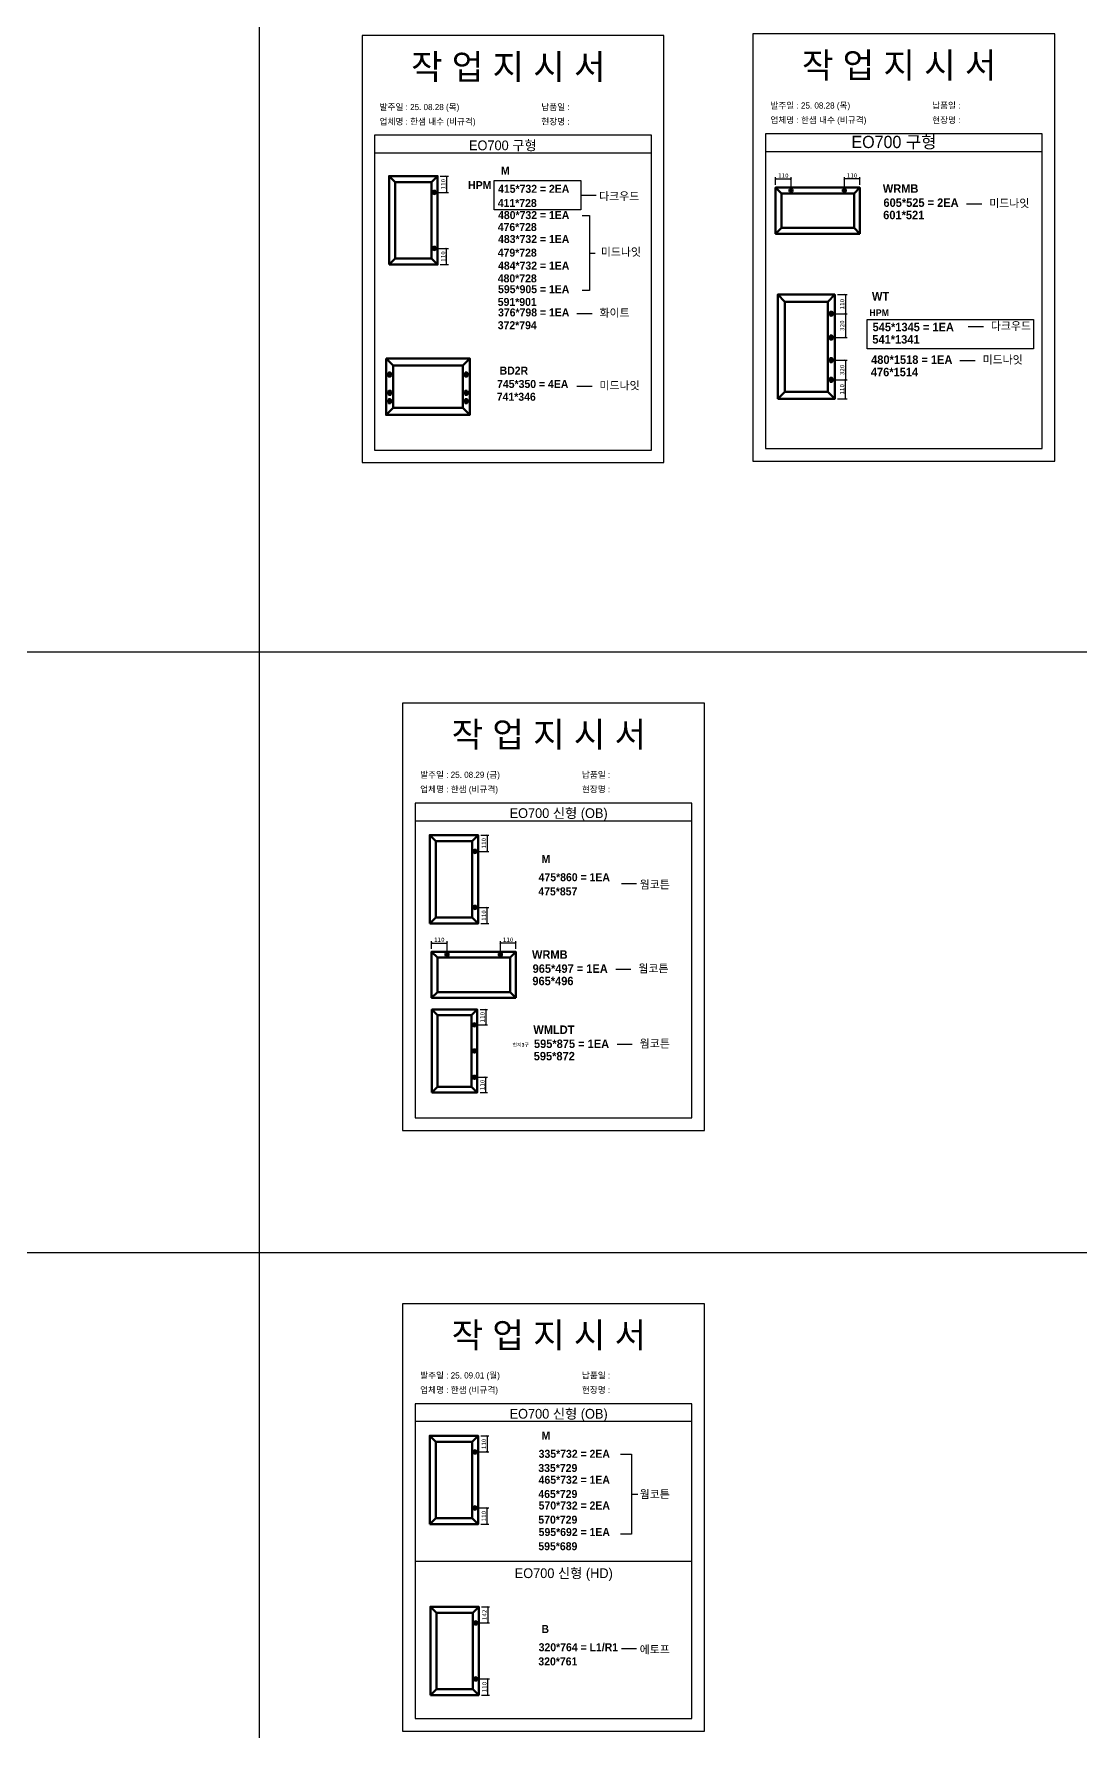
# Model space of a CAD drawing. Header units: millimetres. Extents: x -44117 to 256353, y -2095463 to 65325.
# Drawn here: x 109045 to 114866, y -272714 to -263275 of the extents above; entities that cross this region are included whole.
import ezdxf

# ---------------------------------------------------------------- set-up
doc = ezdxf.new("R2010")
doc.units = ezdxf.units.MM
doc.header["$LTSCALE"] = 10
doc.layers.add('Layer1', color=7, linetype='Continuous', lineweight=70)
doc.styles.add('MtX_Gulim', font='')
doc.styles.get('MtX_Gulim').set_extended_font_data('Gulim', bold=True)
doc.dimstyles.new('ISO-25', dxfattribs={"dimtxt": 2.5, "dimasz": 2.5, "dimexe": 1, "dimexo": 1, "dimtad": 1, "dimtxsty": 'Standard', "dimblk": 'ARCHTICK', "dimcen": 2.5, "dimadec": 0, "dimazin": 0, "dimtfac": 1, "dimtmove": 0, "dimatfit": 3, "dimfxl": 0, "dimarcsym": 0})

# ---------------------------------------------------------------- blocks, each defined once
blk = doc.blocks.new('_ArchTick')
at = {"color": 0, "linetype": 'ByBlock', "const_width": 0.15}
blk.add_lwpolyline([(-0.5, -0.5), (0.5, 0.5)], dxfattribs=at)
blk = doc.blocks.new('*D3182')
at = {"color": 0, "lineweight": -2}
for p, q in [((111305.5, -264065.7), (111350.8, -264065.7)), ((111340.8, -264065.7), (111340.8, -264155.8)), ((111288.3, -264155.8), (111350.8, -264155.8))]:
    blk.add_line(p, q, dxfattribs=at)
at = {"layer": 'Defpoints', "color": 0}
for p in [(111290.5, -264065.7), (111273.3, -264155.8), (111340.8, -264155.8)]:
    blk.add_point(p, dxfattribs=at)
at = {"color": 0, "lineweight": -2, "xscale": 10, "yscale": 10, "zscale": 10}
for p, rotation in [((111340.8, -264065.7), 90), ((111340.8, -264155.8), 270)]:
    blk.add_blockref('_ArchTick', p, dxfattribs=dict(at, rotation=rotation))
at = {"color": 0, "insert": (111322, -264110.7), "char_height": 25, "attachment_point": 5, "rotation": 90}
blk.add_mtext('110', dxfattribs=at)
blk = doc.blocks.new('*D3183')
at = {"color": 0, "lineweight": -2}
for p, q in [((111288.3, -264467.3), (111350.8, -264467.3)), ((111340.8, -264557.5), (111340.8, -264467.3)), ((111305.5, -264557.5), (111350.8, -264557.5))]:
    blk.add_line(p, q, dxfattribs=at)
at = {"layer": 'Defpoints', "color": 0}
for p in [(111273.3, -264467.3), (111340.8, -264467.3), (111290.5, -264557.5)]:
    blk.add_point(p, dxfattribs=at)
at = {"color": 0, "lineweight": -2, "xscale": 10, "yscale": 10, "zscale": 10}
for p, rotation in [((111340.8, -264467.3), 90), ((111340.8, -264557.5), 270)]:
    blk.add_blockref('_ArchTick', p, dxfattribs=dict(at, rotation=rotation))
at = {"color": 0, "insert": (111322, -264512.4), "char_height": 25, "attachment_point": 5, "rotation": 90}
blk.add_mtext('110', dxfattribs=at)
blk = doc.blocks.new('*D3188')
at = {"color": 0, "lineweight": -2}
for p, q in [((113516.3, -264724.3), (113570.6, -264724.3)), ((113560.6, -264724.3), (113560.6, -264830.6)), ((113496.1, -264830.6), (113570.6, -264830.6))]:
    blk.add_line(p, q, dxfattribs=at)
at = {"layer": 'Defpoints', "color": 0}
for p in [(113501.3, -264724.3), (113481.1, -264830.6), (113560.6, -264830.6)]:
    blk.add_point(p, dxfattribs=at)
at = {"color": 0, "lineweight": -2, "xscale": 10, "yscale": 10, "zscale": 10}
for p, rotation in [((113560.6, -264724.3), 90), ((113560.6, -264830.6), 270)]:
    blk.add_blockref('_ArchTick', p, dxfattribs=dict(at, rotation=rotation))
at = {"color": 0, "insert": (113541.8, -264777.5), "char_height": 25, "attachment_point": 5, "rotation": 90}
blk.add_mtext('110', dxfattribs=at)
blk = doc.blocks.new('*D3189')
at = {"color": 0, "lineweight": -2}
for p, q in [((113496.1, -265198), (113570.6, -265198)), ((113560.6, -265304.3), (113560.6, -265198)), ((113516.3, -265304.3), (113570.6, -265304.3))]:
    blk.add_line(p, q, dxfattribs=at)
at = {"layer": 'Defpoints', "color": 0}
for p in [(113481.1, -265198), (113560.6, -265198), (113501.3, -265304.3)]:
    blk.add_point(p, dxfattribs=at)
at = {"color": 0, "lineweight": -2, "xscale": 10, "yscale": 10, "zscale": 10}
for p, rotation in [((113560.6, -265198), 90), ((113560.6, -265304.3), 270)]:
    blk.add_blockref('_ArchTick', p, dxfattribs=dict(at, rotation=rotation))
at = {"color": 0, "insert": (113541.8, -265251.2), "char_height": 25, "attachment_point": 5, "rotation": 90}
blk.add_mtext('110', dxfattribs=at)
blk = doc.blocks.new('*D3190')
at = {"color": 0, "lineweight": -2}
for p, q in [((113496.1, -264830.6), (113570.6, -264830.6)), ((113560.6, -264830.6), (113560.6, -264963.5)), ((113496.1, -264963.5), (113570.6, -264963.5))]:
    blk.add_line(p, q, dxfattribs=at)
at = {"layer": 'Defpoints', "color": 0}
for p in [(113481.1, -264830.6), (113481.1, -264963.5), (113560.6, -264963.5)]:
    blk.add_point(p, dxfattribs=at)
at = {"color": 0, "lineweight": -2, "xscale": 10, "yscale": 10, "zscale": 10}
for p, rotation in [((113560.6, -264830.6), 90), ((113560.6, -264963.5), 270)]:
    blk.add_blockref('_ArchTick', p, dxfattribs=dict(at, rotation=rotation))
at = {"color": 0, "insert": (113541.8, -264897.1), "char_height": 25, "attachment_point": 5, "rotation": 90}
blk.add_mtext('320', dxfattribs=at)
blk = doc.blocks.new('*D3191')
at = {"color": 0, "lineweight": -2}
for p, q in [((113496.1, -265088.9), (113570.6, -265088.9)), ((113560.6, -265088.9), (113560.6, -265198)), ((113496.1, -265198), (113570.6, -265198))]:
    blk.add_line(p, q, dxfattribs=at)
at = {"layer": 'Defpoints', "color": 0}
for p in [(113481.1, -265088.9), (113481.1, -265198), (113560.6, -265198)]:
    blk.add_point(p, dxfattribs=at)
at = {"color": 0, "lineweight": -2, "xscale": 10, "yscale": 10, "zscale": 10}
for p, rotation in [((113560.6, -265088.9), 90), ((113560.6, -265198), 270)]:
    blk.add_blockref('_ArchTick', p, dxfattribs=dict(at, rotation=rotation))
at = {"color": 0, "insert": (113541.8, -265143.5), "char_height": 25, "attachment_point": 5, "rotation": 90}
blk.add_mtext('320', dxfattribs=at)
blk = doc.blocks.new('*D3192')
at = {"color": 0, "lineweight": -2}
for p, q in [((113171.8, -264114.2), (113171.8, -264071.4)), ((113171.8, -264081.4), (113257.7, -264081.4)), ((113257.7, -264130.6), (113257.7, -264071.4))]:
    blk.add_line(p, q, dxfattribs=at)
at = {"layer": 'Defpoints', "color": 0}
for p in [(113257.7, -264081.4), (113171.8, -264129.2), (113257.7, -264145.6)]:
    blk.add_point(p, dxfattribs=at)
at = {"color": 0, "lineweight": -2, "xscale": 10, "yscale": 10, "zscale": 10, "rotation": 180}
blk.add_blockref('_ArchTick', (113171.8, -264081.4), dxfattribs=at)
at = {"color": 0, "lineweight": -2, "xscale": 10, "yscale": 10, "zscale": 10}
blk.add_blockref('_ArchTick', (113257.7, -264081.4), dxfattribs=at)
at = {"color": 0, "insert": (113214.8, -264062.6), "char_height": 25, "attachment_point": 5}
blk.add_mtext('110', dxfattribs=at)
blk = doc.blocks.new('*D3193')
at = {"color": 0, "lineweight": -2}
for p, q in [((113554.5, -264130.6), (113554.5, -264071.4)), ((113640.4, -264081.4), (113554.5, -264081.4)), ((113640.4, -264114.2), (113640.4, -264071.4))]:
    blk.add_line(p, q, dxfattribs=at)
at = {"layer": 'Defpoints', "color": 0}
for p in [(113554.5, -264081.4), (113554.5, -264145.6), (113640.4, -264129.2)]:
    blk.add_point(p, dxfattribs=at)
at = {"color": 0, "lineweight": -2, "xscale": 10, "yscale": 10, "zscale": 10, "rotation": 180}
blk.add_blockref('_ArchTick', (113554.5, -264081.4), dxfattribs=at)
at = {"color": 0, "lineweight": -2, "xscale": 10, "yscale": 10, "zscale": 10}
blk.add_blockref('_ArchTick', (113640.4, -264081.4), dxfattribs=at)
at = {"color": 0, "insert": (113597.4, -264062.6), "char_height": 25, "attachment_point": 5}
blk.add_mtext('110', dxfattribs=at)
blk = doc.blocks.new('*D3200')
at = {"color": 0, "lineweight": -2}
for p, q in [((111531.4, -267730.8), (111576.6, -267730.8)), ((111566.6, -267730.8), (111566.6, -267820.9)), ((111514.2, -267820.9), (111576.6, -267820.9))]:
    blk.add_line(p, q, dxfattribs=at)
at = {"layer": 'Defpoints', "color": 0}
for p in [(111516.4, -267730.8), (111499.2, -267820.9), (111566.6, -267820.9)]:
    blk.add_point(p, dxfattribs=at)
at = {"color": 0, "lineweight": -2, "xscale": 10, "yscale": 10, "zscale": 10}
for p, rotation in [((111566.6, -267730.8), 90), ((111566.6, -267820.9), 270)]:
    blk.add_blockref('_ArchTick', p, dxfattribs=dict(at, rotation=rotation))
at = {"color": 0, "insert": (111547.9, -267775.9), "char_height": 25, "attachment_point": 5, "rotation": 90}
blk.add_mtext('110', dxfattribs=at)
blk = doc.blocks.new('*D3201')
at = {"color": 0, "lineweight": -2}
for p, q in [((111514.2, -268132.5), (111576.6, -268132.5)), ((111566.6, -268222.6), (111566.6, -268132.5)), ((111531.4, -268222.6), (111576.6, -268222.6))]:
    blk.add_line(p, q, dxfattribs=at)
at = {"layer": 'Defpoints', "color": 0}
for p in [(111499.2, -268132.5), (111566.6, -268132.5), (111516.4, -268222.6)]:
    blk.add_point(p, dxfattribs=at)
at = {"color": 0, "lineweight": -2, "xscale": 10, "yscale": 10, "zscale": 10}
for p, rotation in [((111566.6, -268132.5), 90), ((111566.6, -268222.6), 270)]:
    blk.add_blockref('_ArchTick', p, dxfattribs=dict(at, rotation=rotation))
at = {"color": 0, "insert": (111547.9, -268177.5), "char_height": 25, "attachment_point": 5, "rotation": 90}
blk.add_mtext('110', dxfattribs=at)
blk = doc.blocks.new('*D3210')
at = {"color": 0, "lineweight": -2}
for p, q in [((111257.6, -268364), (111257.6, -268321.1)), ((111257.6, -268331.1), (111343.5, -268331.1)), ((111343.5, -268380.4), (111343.5, -268321.1))]:
    blk.add_line(p, q, dxfattribs=at)
at = {"layer": 'Defpoints', "color": 0}
for p in [(111343.5, -268331.1), (111257.6, -268379), (111343.5, -268395.4)]:
    blk.add_point(p, dxfattribs=at)
at = {"color": 0, "lineweight": -2, "xscale": 10, "yscale": 10, "zscale": 10, "rotation": 180}
blk.add_blockref('_ArchTick', (111257.6, -268331.1), dxfattribs=at)
at = {"color": 0, "lineweight": -2, "xscale": 10, "yscale": 10, "zscale": 10}
blk.add_blockref('_ArchTick', (111343.5, -268331.1), dxfattribs=at)
at = {"color": 0, "insert": (111300.5, -268312.4), "char_height": 25, "attachment_point": 5}
blk.add_mtext('110', dxfattribs=at)
blk = doc.blocks.new('*D3211')
at = {"color": 0, "lineweight": -2}
for p, q in [((111640.3, -268380.4), (111640.3, -268321.1)), ((111726.1, -268331.1), (111640.3, -268331.1)), ((111726.1, -268364), (111726.1, -268321.1))]:
    blk.add_line(p, q, dxfattribs=at)
at = {"layer": 'Defpoints', "color": 0}
for p in [(111640.3, -268331.1), (111640.3, -268395.4), (111726.1, -268379)]:
    blk.add_point(p, dxfattribs=at)
at = {"color": 0, "lineweight": -2, "xscale": 10, "yscale": 10, "zscale": 10, "rotation": 180}
blk.add_blockref('_ArchTick', (111640.3, -268331.1), dxfattribs=at)
at = {"color": 0, "lineweight": -2, "xscale": 10, "yscale": 10, "zscale": 10}
blk.add_blockref('_ArchTick', (111726.1, -268331.1), dxfattribs=at)
at = {"color": 0, "insert": (111683.2, -268312.4), "char_height": 25, "attachment_point": 5}
blk.add_mtext('110', dxfattribs=at)
blk = doc.blocks.new('*D3212')
at = {"color": 0, "lineweight": -2}
for p, q in [((111526.9, -268701), (111569, -268701)), ((111559, -268701), (111559, -268785.5)), ((111510.8, -268785.5), (111569, -268785.5))]:
    blk.add_line(p, q, dxfattribs=at)
at = {"layer": 'Defpoints', "color": 0}
for p in [(111511.9, -268701), (111495.8, -268785.5), (111559, -268785.5)]:
    blk.add_point(p, dxfattribs=at)
at = {"color": 0, "lineweight": -2, "xscale": 10, "yscale": 10, "zscale": 10}
for p, rotation in [((111559, -268701), 90), ((111559, -268785.5), 270)]:
    blk.add_blockref('_ArchTick', p, dxfattribs=dict(at, rotation=rotation))
at = {"color": 0, "insert": (111540.3, -268743.3), "char_height": 25, "attachment_point": 5, "rotation": 90}
blk.add_mtext('110', dxfattribs=at)
blk = doc.blocks.new('*D3213')
at = {"color": 0, "lineweight": -2}
for p, q in [((111510.8, -269077.6), (111569, -269077.6)), ((111559, -269162.1), (111559, -269077.6)), ((111526.9, -269162.1), (111569, -269162.1))]:
    blk.add_line(p, q, dxfattribs=at)
at = {"layer": 'Defpoints', "color": 0}
for p in [(111495.8, -269077.6), (111559, -269077.6), (111511.9, -269162.1)]:
    blk.add_point(p, dxfattribs=at)
at = {"color": 0, "lineweight": -2, "xscale": 10, "yscale": 10, "zscale": 10}
for p, rotation in [((111559, -269077.6), 90), ((111559, -269162.1), 270)]:
    blk.add_blockref('_ArchTick', p, dxfattribs=dict(at, rotation=rotation))
at = {"color": 0, "insert": (111540.3, -269119.9), "char_height": 25, "attachment_point": 5, "rotation": 90}
blk.add_mtext('110', dxfattribs=at)
blk = doc.blocks.new('*D3214')
at = {"color": 0, "lineweight": -2}
for p, q in [((111531.4, -271071.3), (111576.6, -271071.3)), ((111566.6, -271071.3), (111566.6, -271161.5)), ((111514.2, -271161.5), (111576.6, -271161.5))]:
    blk.add_line(p, q, dxfattribs=at)
at = {"layer": 'Defpoints', "color": 0}
for p in [(111516.4, -271071.3), (111499.2, -271161.5), (111566.6, -271161.5)]:
    blk.add_point(p, dxfattribs=at)
at = {"color": 0, "lineweight": -2, "xscale": 10, "yscale": 10, "zscale": 10}
for p, rotation in [((111566.6, -271071.3), 90), ((111566.6, -271161.5), 270)]:
    blk.add_blockref('_ArchTick', p, dxfattribs=dict(at, rotation=rotation))
at = {"color": 0, "insert": (111547.9, -271116.4), "char_height": 25, "attachment_point": 5, "rotation": 90}
blk.add_mtext('110', dxfattribs=at)
blk = doc.blocks.new('*D3215')
at = {"color": 0, "lineweight": -2}
for p, q in [((111514.2, -271473), (111576.6, -271473)), ((111566.6, -271563.1), (111566.6, -271473)), ((111531.4, -271563.1), (111576.6, -271563.1))]:
    blk.add_line(p, q, dxfattribs=at)
at = {"layer": 'Defpoints', "color": 0}
for p in [(111499.2, -271473), (111566.6, -271473), (111516.4, -271563.1)]:
    blk.add_point(p, dxfattribs=at)
at = {"color": 0, "lineweight": -2, "xscale": 10, "yscale": 10, "zscale": 10}
for p, rotation in [((111566.6, -271473), 90), ((111566.6, -271563.1), 270)]:
    blk.add_blockref('_ArchTick', p, dxfattribs=dict(at, rotation=rotation))
at = {"color": 0, "insert": (111547.9, -271518.1), "char_height": 25, "attachment_point": 5, "rotation": 90}
blk.add_mtext('110', dxfattribs=at)
blk = doc.blocks.new('*D3223')
at = {"color": 0, "lineweight": -2}
for p, q in [((111535.1, -272021.9), (111580.4, -272021.9)), ((111570.4, -272021.9), (111570.4, -272112.1)), ((111518, -272112.1), (111580.4, -272112.1))]:
    blk.add_line(p, q, dxfattribs=at)
at = {"layer": 'Defpoints', "color": 0}
for p in [(111520.1, -272021.9), (111503, -272112.1), (111570.4, -272112.1)]:
    blk.add_point(p, dxfattribs=at)
at = {"color": 0, "lineweight": -2, "xscale": 10, "yscale": 10, "zscale": 10}
for p, rotation in [((111570.4, -272021.9), 90), ((111570.4, -272112.1), 270)]:
    blk.add_blockref('_ArchTick', p, dxfattribs=dict(at, rotation=rotation))
at = {"color": 0, "insert": (111551.6, -272067), "char_height": 25, "attachment_point": 5, "rotation": 90}
blk.add_mtext('142', dxfattribs=at)
blk = doc.blocks.new('*D3224')
at = {"color": 0, "lineweight": -2}
for p, q in [((111518, -272423.6), (111580.4, -272423.6)), ((111570.4, -272513.7), (111570.4, -272423.6)), ((111535.1, -272513.7), (111580.4, -272513.7))]:
    blk.add_line(p, q, dxfattribs=at)
at = {"layer": 'Defpoints', "color": 0}
for p in [(111503, -272423.6), (111570.4, -272423.6), (111520.1, -272513.7)]:
    blk.add_point(p, dxfattribs=at)
at = {"color": 0, "lineweight": -2, "xscale": 10, "yscale": 10, "zscale": 10}
for p, rotation in [((111570.4, -272423.6), 90), ((111570.4, -272513.7), 270)]:
    blk.add_blockref('_ArchTick', p, dxfattribs=dict(at, rotation=rotation))
at = {"color": 0, "insert": (111551.6, -272468.7), "char_height": 25, "attachment_point": 5, "rotation": 90}
blk.add_mtext('110', dxfattribs=at)

msp = doc.modelspace()

# ---------------------------------------------------------------- linework, layer by layer
for p, q in [((112480.49433, -263838.33707), (110940.49433, -263838.33707)), ((114655.47267, -263829.93012), (113115.47267, -263829.93012)), ((112480.49433, -263938.33707), (110940.49433, -263938.33707)), ((114655.47267, -263929.93012), (113115.47267, -263929.93012)), ((112087.76788, -264170.72719), (112172.39267, -264170.72719)), ((114234.40635, -264219.6017), (114319.03114, -264219.6017)), ((112135.85015, -264493.84004), (112168.54609, -264493.84004)), ((112065.64973, -264829.67923), (112150.27452, -264829.67923)), ((114243.63814, -264902.75459), (114328.26294, -264902.75459)), ((114197.47916, -265090.46777), (114282.10396, -265090.46777)), ((112065.64973, -265233.57029), (112150.27452, -265233.57029)), ((112706.33493, -267552.23522), (111166.33493, -267552.23522)), ((112706.33493, -267652.23522), (111166.33493, -267652.23522)), ((112313.60847, -267999.33751), (112398.23327, -267999.33751)), ((112282.14313, -268476.10176), (112366.76793, -268476.10176)), ((112289.68311, -268894.08568), (112374.3079, -268894.08568)), ((112706.33493, -270892.78185), (111166.33493, -270892.78185)), ((112706.33493, -270992.78185), (111166.33493, -270992.78185)), ((112370.1312, -271396.01634), (112404.30955, -271396.01634)), ((111166.33493, -271768.19699), (112706.33493, -271768.19699)), ((112313.60847, -272253.99973), (112398.23327, -272253.99973))]:
    msp.add_line(p, q)
at = {"color": 1}
for p, q in [((104015.69829, -266711.28002), (196284.84516, -266711.28002)), ((104015.69829, -266711.28002), (196284.84516, -266711.28002)), ((104015.69829, -270051.82666), (196284.84516, -270051.82666)), ((104015.69829, -270051.82666), (196284.84516, -270051.82666))]:
    msp.add_line(p, q, dxfattribs=at)
for p in [(110300.49669, 21924.9366), (110300.49669, 14161.07811), (110300.49669, 18584.38997), (110300.49669, 10820.53148), (110300.49669, 18627.87121), (110300.49669, 10864.01272), (110300.49669, 15287.32457), (110300.49669, 7523.46608), (110300.49669, 3746.75115), (110300.49669, 21924.9366), (110300.49669, 14161.07811), (110300.49669, 18584.38997), (110300.49669, 10820.53148), (110300.49669, 18627.87121), (110300.49669, 10864.01272), (110300.49669, 15287.32457), (110300.49669, 7523.46608), (110300.49669, 3746.75115), (110300.49669, 21924.9366), (110300.49669, 14161.07811), (110300.49669, 18584.38997), (110300.49669, 10820.53148), (110300.49669, 18627.87121), (110300.49669, 10864.01272), (110300.49669, 15287.32457), (110300.49669, 7523.46608), (110300.49669, 3746.75115), (110300.49669, 21924.9366), (110300.49669, 14161.07811), (110300.49669, 18584.38997), (110300.49669, 10820.53148), (110300.49669, 18627.87121), (110300.49669, 10864.01272), (110300.49669, 15287.32457), (110300.49669, 7523.46608), (110300.49669, 3746.75115), (110300.49669, 21924.9366), (110300.49669, 14161.07811), (110300.49669, 18584.38997), (110300.49669, 10820.53148), (110300.49669, 18627.87121), (110300.49669, 10864.01272), (110300.49669, 15287.32457), (110300.49669, 7523.46608), (110300.49669, 3746.75115), (110300.49669, 21924.9366), (110300.49669, 14161.07811), (110300.49669, 18584.38997), (110300.49669, 10820.53148), (110300.49669, 18627.87121), (110300.49669, 10864.01272), (110300.49669, 15287.32457), (110300.49669, 7523.46608), (110300.49669, 3746.75115), (110300.49669, 21924.9366), (110300.49669, 14161.07811), (110300.49669, 18584.38997), (110300.49669, 10820.53148), (110300.49669, 18627.87121), (110300.49669, 10864.01272), (110300.49669, 15287.32457), (110300.49669, 7523.46608), (110300.49669, 3746.75115), (110300.49669, 21924.9366), (110300.49669, 14161.07811), (110300.49669, 18584.38997), (110300.49669, 10820.53148), (110300.49669, 18627.87121), (110300.49669, 10864.01272), (110300.49669, 15287.32457), (110300.49669, 7523.46608), (110300.49669, 3746.75115), (110300.49669, 21924.9366), (110300.49669, 14161.07811), (110300.49669, 18584.38997), (110300.49669, 10820.53148), (110300.49669, 18627.87121), (110300.49669, 10864.01272), (110300.49669, 15287.32457), (110300.49669, 7523.46608), (110300.49669, 3746.75115), (110300.49669, 21924.9366), (110300.49669, 14161.07811), (110300.49669, 18584.38997), (110300.49669, 10820.53148), (110300.49669, 18627.87121), (110300.49669, 10864.01272), (110300.49669, 15287.32457), (110300.49669, 7523.46608), (110300.49669, 3746.75115), (110300.49669, 12702.87182), (110300.49669, 4939.01333), (110300.49669, 9362.32519), (110300.49669, 1598.4667), (110300.49669, 9405.80642), (110300.49669, 1641.94794), (110300.49669, 6065.25979), (110300.49669, -1698.5987), (110300.49669, -5475.31363), (110300.49669, 12702.87182), (110300.49669, 4939.01333), (110300.49669, 9362.32519), (110300.49669, 1598.4667), (110300.49669, 9405.80642), (110300.49669, 1641.94794), (110300.49669, 6065.25979), (110300.49669, -1698.5987), (110300.49669, -5475.31363), (110300.49669, 12702.87182), (110300.49669, 4939.01333), (110300.49669, 9362.32519), (110300.49669, 1598.4667), (110300.49669, 9405.80642), (110300.49669, 1641.94794), (110300.49669, 6065.25979), (110300.49669, -1698.5987), (110300.49669, -5475.31363), (110300.49669, 12702.87182), (110300.49669, 4939.01333), (110300.49669, 9362.32519), (110300.49669, 1598.4667), (110300.49669, 9405.80642), (110300.49669, 1641.94794), (110300.49669, 6065.25979), (110300.49669, -1698.5987), (110300.49669, -5475.31363), (110300.49669, 12702.87182), (110300.49669, 4939.01333), (110300.49669, 9362.32519), (110300.49669, 1598.4667), (110300.49669, 9405.80642), (110300.49669, 1641.94794), (110300.49669, 6065.25979), (110300.49669, -1698.5987), (110300.49669, -5475.31363)]:
    msp.add_xline(p, (0, 1), dxfattribs=at)
for points in [[(110870.49433, -265659.16735), (112550.49433, -265659.16735), (112550.49433, -263283.16735), (110870.49433, -263283.16735)], [(113045.47267, -265650.76039), (114725.47267, -265650.76039), (114725.47267, -263274.76039), (113045.47267, -263274.76039)], [(111605.02189, -264088.98733), (112087.76788, -264088.98733), (112087.76788, -264252.46704), (111605.02189, -264252.46704)], [(113680.4986, -264862.75014), (114606.75544, -264862.75014), (114606.75544, -265025.8452), (113680.4986, -265025.8452)], [(111096.33493, -269373.0655), (112776.33493, -269373.0655), (112776.33493, -266997.0655), (111096.33493, -266997.0655)], [(111096.33493, -272713.61213), (112776.33493, -272713.61213), (112776.33493, -270337.61213), (111096.33493, -270337.61213)]]:
    msp.add_lwpolyline(points, close=True)
for points in [[(110940.49433, -263838.33707), (110940.49433, -265589.16735), (112480.49433, -265589.16735), (112480.49433, -263838.33707)], [(113115.47267, -263829.93012), (113115.47267, -265580.76039), (114655.47267, -265580.76039), (114655.47267, -263829.93012)], [(112095.46104, -264285.16299), (112135.85015, -264285.16299), (112135.85015, -264702.51709), (112095.46104, -264702.51709)], [(111166.33493, -267552.23522), (111166.33493, -269303.0655), (112706.33493, -269303.0655), (112706.33493, -267552.23522)], [(111166.33493, -270892.78185), (111166.33493, -272643.61213), (112706.33493, -272643.61213), (112706.33493, -270892.78185)], [(112309.5423, -271173.85704), (112370.1312, -271173.85704), (112370.1312, -271618.17563), (112309.5423, -271618.17563)]]:
    msp.add_lwpolyline(points)
at = {"layer": 'Layer1'}
for p, q in [((111054.93712, -264099.31227), (111021.28148, -264065.65664)), ((111256.87094, -264099.31227), (111290.52657, -264065.65664)), ((111273.33833, -264141.80198), (111273.33833, -264169.78067)), ((113203.89908, -264161.2969), (113171.83575, -264129.23358)), ((113244.37852, -264145.60862), (113271.03348, -264145.60862)), ((113567.83051, -264145.60862), (113541.17555, -264145.60862)), ((113640.37327, -264129.23358), (113608.30995, -264161.2969)), ((113608.30995, -264161.2969), (113640.37327, -264129.23358)), ((113203.89908, -264353.67685), (113171.83575, -264385.74017)), ((113640.37327, -264385.74017), (113608.30995, -264353.67685)), ((111273.33833, -264481.31708), (111273.33833, -264453.33839)), ((111021.28148, -264557.46242), (111054.93712, -264523.80678)), ((111290.52657, -264557.46242), (111256.87094, -264523.80678)), ((111256.87094, -264523.80678), (111290.52657, -264557.46242)), ((113223.51057, -264764.03802), (113183.82066, -264724.3481)), ((113461.65004, -264764.03802), (113501.33996, -264724.3481)), ((113481.06995, -264814.1459), (113481.06995, -264847.14102)), ((113481.06995, -264946.97146), (113481.06995, -264979.96657)), ((111004.15892, -265079.72992), (111043.40135, -265118.97235)), ((111430.8397, -265118.97235), (111470.08213, -265079.72992)), ((113481.06995, -265072.45172), (113481.06995, -265105.44684)), ((111023.64391, -265153.01283), (111023.64391, -265185.63594)), ((111449.74856, -265153.01283), (111449.74856, -265185.63594)), ((113481.06995, -265214.53425), (113481.06995, -265181.53913)), ((111023.64391, -265300.75766), (111023.64391, -265333.38077)), ((111024.17921, -265254.18592), (111024.17921, -265286.80903)), ((111449.74856, -265300.75766), (111449.74856, -265333.38077)), ((111450.28387, -265254.18592), (111450.28387, -265286.80903)), ((113183.82066, -265304.33204), (113223.51057, -265264.64213)), ((113501.33996, -265304.33204), (113461.65004, -265264.64213)), ((113461.65004, -265264.64213), (113501.33996, -265304.33204)), ((111004.15892, -265393.66934), (111043.40135, -265354.42692)), ((111043.40135, -265354.42692), (111004.15892, -265393.66934)), ((111430.8397, -265354.42692), (111470.08213, -265393.66934)), ((111280.77771, -267764.44288), (111247.12208, -267730.78725)), ((111482.71153, -267764.44288), (111516.36717, -267730.78725)), ((111499.17892, -267806.93259), (111499.17892, -267834.91128)), ((111499.17892, -268146.44769), (111499.17892, -268118.469)), ((111247.12208, -268222.59303), (111280.77771, -268188.93739)), ((111516.36717, -268222.59303), (111482.71153, -268188.93739)), ((111482.71153, -268188.93739), (111516.36717, -268222.59303)), ((111289.66841, -268411.05082), (111257.60509, -268378.98749)), ((111330.14785, -268395.36253), (111356.80281, -268395.36253)), ((111653.59984, -268395.36253), (111626.94488, -268395.36253)), ((111726.1426, -268378.98749), (111694.07928, -268411.05082)), ((111694.07928, -268411.05082), (111726.1426, -268378.98749)), ((111289.66841, -268603.43077), (111257.60509, -268635.49409)), ((111726.1426, -268635.49409), (111694.07928, -268603.43077)), ((111291.04683, -268732.56953), (111259.49099, -268701.01369)), ((111480.38184, -268732.56953), (111511.93768, -268701.01369)), ((111495.82182, -268772.40827), (111495.82182, -268798.64135)), ((111495.82182, -268917.9456), (111495.82182, -268944.17867)), ((111495.82182, -269090.74076), (111495.82182, -269064.50768)), ((111259.49099, -269162.13533), (111291.04683, -269130.5795)), ((111511.93768, -269162.13533), (111480.38184, -269130.5795)), ((111480.38184, -269130.5795), (111511.93768, -269162.13533)), ((111280.77771, -271104.98952), (111247.12208, -271071.33388)), ((111482.71153, -271104.98952), (111516.36717, -271071.33388)), ((111499.17892, -271147.47922), (111499.17892, -271175.45791)), ((111499.17892, -271486.99432), (111499.17892, -271459.01563)), ((111247.12208, -271563.13966), (111280.77771, -271529.48403)), ((111516.36717, -271563.13966), (111482.71153, -271529.48403)), ((111482.71153, -271529.48403), (111516.36717, -271563.13966)), ((111284.5555, -272055.57966), (111250.89986, -272021.92402)), ((111486.48932, -272055.57966), (111520.14495, -272021.92402)), ((111502.9567, -272098.06936), (111502.9567, -272126.04805)), ((111250.89986, -272513.7298), (111284.5555, -272480.07417)), ((111520.14495, -272513.7298), (111486.48932, -272480.07417)), ((111486.48932, -272480.07417), (111520.14495, -272513.7298)), ((111502.9567, -272437.58446), (111502.9567, -272409.60577))]:
    msp.add_line(p, q, dxfattribs=at)
for points in [[(111021.28148, -264557.46242), (111290.52657, -264557.46242), (111290.52657, -264065.65664), (111021.28148, -264065.65664)], [(111054.93712, -264523.80678), (111256.87094, -264523.80678), (111256.87094, -264099.31227), (111054.93712, -264099.31227)], [(111287.32767, -264155.79132), (111259.34898, -264155.79132)], [(113640.37327, -264385.74017), (113640.37327, -264129.23358), (113171.83575, -264129.23358), (113171.83575, -264385.74017)], [(113608.30995, -264353.67685), (113608.30995, -264161.2969), (113203.89908, -264161.2969), (113203.89908, -264353.67685)], [(113257.706, -264132.28114), (113257.706, -264158.9361)], [(113554.50303, -264132.28114), (113554.50303, -264158.9361)], [(111287.32767, -264467.32773), (111259.34898, -264467.32773)], [(113183.82066, -265304.33204), (113501.33996, -265304.33204), (113501.33996, -264724.3481), (113183.82066, -264724.3481)], [(113223.51057, -265264.64213), (113461.65004, -265264.64213), (113461.65004, -264764.03802), (113223.51057, -264764.03802)], [(113497.56751, -264830.64346), (113464.57239, -264830.64346)], [(113497.56751, -264963.46901), (113464.57239, -264963.46901)], [(111004.15892, -265079.72992), (111004.15892, -265393.66934), (111470.08213, -265393.66934), (111470.08213, -265079.72992)], [(111043.40135, -265118.97235), (111043.40135, -265354.42692), (111430.8397, -265354.42692), (111430.8397, -265118.97235)], [(113497.56751, -265088.94928), (113464.57239, -265088.94928)], [(111039.95546, -265169.32439), (111007.33235, -265169.32439)], [(111466.06012, -265169.32439), (111433.437, -265169.32439)], [(113497.56751, -265198.03669), (113464.57239, -265198.03669)], [(111039.95546, -265317.06922), (111007.33235, -265317.06922)], [(111040.49077, -265270.49748), (111007.86766, -265270.49748)], [(111466.06012, -265317.06922), (111433.437, -265317.06922)], [(111466.59542, -265270.49748), (111433.97231, -265270.49748)], [(111247.12208, -268222.59303), (111516.36717, -268222.59303), (111516.36717, -267730.78725), (111247.12208, -267730.78725)], [(111280.77771, -268188.93739), (111482.71153, -268188.93739), (111482.71153, -267764.44288), (111280.77771, -267764.44288)], [(111513.16826, -267820.92193), (111485.18958, -267820.92193)], [(111513.16826, -268132.45834), (111485.18958, -268132.45834)], [(111726.1426, -268635.49409), (111726.1426, -268378.98749), (111257.60509, -268378.98749), (111257.60509, -268635.49409)], [(111694.07928, -268603.43077), (111694.07928, -268411.05082), (111289.66841, -268411.05082), (111289.66841, -268603.43077)], [(111343.47533, -268382.03505), (111343.47533, -268408.69002)], [(111640.27236, -268382.03505), (111640.27236, -268408.69002)], [(111259.49099, -269162.13533), (111511.93768, -269162.13533), (111511.93768, -268701.01369), (111259.49099, -268701.01369)], [(111291.04683, -269130.5795), (111480.38184, -269130.5795), (111480.38184, -268732.56953), (111291.04683, -268732.56953)], [(111508.93835, -268785.52481), (111482.70528, -268785.52481)], [(111508.93835, -268931.06213), (111482.70528, -268931.06213)], [(111508.93835, -269077.62422), (111482.70528, -269077.62422)], [(111247.12208, -271563.13966), (111516.36717, -271563.13966), (111516.36717, -271071.33388), (111247.12208, -271071.33388)], [(111280.77771, -271529.48403), (111482.71153, -271529.48403), (111482.71153, -271104.98952), (111280.77771, -271104.98952)], [(111513.16826, -271161.46857), (111485.18958, -271161.46857)], [(111513.16826, -271473.00498), (111485.18958, -271473.00498)], [(111250.89986, -272513.7298), (111520.14495, -272513.7298), (111520.14495, -272021.92402), (111250.89986, -272021.92402)], [(111284.5555, -272480.07417), (111486.48932, -272480.07417), (111486.48932, -272055.57966), (111284.5555, -272055.57966)], [(111516.94605, -272112.05871), (111488.96736, -272112.05871)], [(111516.94605, -272423.59512), (111488.96736, -272423.59512)]]:
    msp.add_lwpolyline(points, close=True, dxfattribs=at)
for centre, radius in [((111273.33833, -264155.79132), 9.32623), ((113257.706, -264145.60862), 8.88499), ((113554.50303, -264145.60862), 8.88499), ((111273.33833, -264467.32773), 9.32623), ((113481.06995, -264830.64346), 10.99837), ((113481.06995, -264963.46901), 10.99837), ((113481.06995, -265088.94928), 10.99837), ((111023.64391, -265169.32439), 10.87437), ((111449.74856, -265169.32439), 10.87437), ((113481.06995, -265198.03669), 10.99837), ((111023.64391, -265317.06922), 10.87437), ((111024.17921, -265270.49748), 10.87437), ((111449.74856, -265317.06922), 10.87437), ((111450.28387, -265270.49748), 10.87437), ((111499.17892, -267820.92193), 9.32623), ((111499.17892, -268132.45834), 9.32623), ((111343.47533, -268395.36253), 8.88499), ((111640.27236, -268395.36253), 8.88499), ((111495.82182, -268785.52481), 8.74436), ((111495.82182, -268931.06213), 8.74436), ((111495.82182, -269077.62422), 8.74436), ((111499.17892, -271161.46857), 9.32623), ((111499.17892, -271473.00498), 9.32623), ((111502.9567, -272112.05871), 9.32623), ((111502.9567, -272423.59512), 9.32623)]:
    msp.add_circle(centre, radius, dxfattribs=at)

# ---------------------------------------------------------------- texts
at = {"color": 242, "linetype": 'Continuous', "true_color": 0xcd2027, "style": 'MtX_Gulim'}
for s, height, p in [('HPM', 44.508282, (111460.77508, -264137.87429)), ('411*728', 44.508282, (111625.73279, -264237.30219)), ('601*521', 46.939377, (113770.55456, -264305.23701)), ('476*728', 44.508282, (111625.73279, -264370.8902)), ('479*728', 44.508282, (111625.73279, -264513.46594)), ('480*728', 44.508282, (111625.73279, -264656.46823)), ('591*901', 44.508282, (111625.73279, -264787.64726)), ('HPM', 37.741417, (113693.21786, -264843.8632)), ('372*794', 44.508282, (111625.73279, -264916.8924)), ('541*1341', 46.939377, (113710.14873, -264996.97012)), ('476*1514', 46.939377, (113702.03946, -265178.52877)), ('741*346', 44.508282, (111620.32007, -265314.92955)), ('475*857', 44.508282, (111851.57339, -268065.91252)), ('965*496', 46.939377, (111818.29135, -268565.35263)), ('힌지3구', 19.785677, (111707.70242, -268906.53649)), ('595*872', 46.939377, (111825.83132, -268983.33655)), ('335*729', 44.508282, (111851.57339, -271272.85286)), ('465*729', 44.508282, (111851.57339, -271417.33408)), ('570*729', 44.508282, (111851.57339, -271560.26174)), ('595*689', 44.508282, (111851.57339, -271707.85008)), ('320*761', 44.508282, (111851.57339, -272348.53884))]:
    msp.add_text(s, height=height, dxfattribs=at).set_placement(p)
at = {"linetype": 'Continuous', "style": 'MtX_Gulim'}
for s, height, p in [('M', 44.50828, (111643.1933, -264056.96337)), ('415*732 = 2EA', 44.508282, (111627.38967, -264158.42094)), ('다크우드', 44.508282, (112189.70229, -264199.30185)), ('WRMB', 46.939377, (113768.59982, -264158.22552)), ('605*525 = 2EA', 46.9393769, (113771.93114, -264236.53753)), ('미드나잇', 44.508282, (114360.57422, -264238.02226)), ('480*732 = 1EA', 44.508282, (111627.38967, -264304.53197)), ('483*732 = 1EA', 44.508282, (111627.38967, -264437.69344)), ('미드나잇', 44.508282, (112199.31874, -264509.16763)), ('484*732 = 1EA', 44.508282, (111627.38967, -264585.35884)), ('595*905 = 1EA', 44.508282, (111627.38967, -264716.53788)), ('WT', 46.939377, (113708.19399, -264757.64068)), ('376*798 = 1EA', 44.508282, (111627.38967, -264845.78302)), ('화이트', 44.508282, (112191.8176, -264848.0998)), ('545*1345 = 1EA', 46.9393769, (113711.52531, -264928.27064)), ('다크우드', 44.508282, (114369.80602, -264921.17515)), ('BD2R', 44.508282, (111635.90301, -265169.41613)), ('480*1518 = 1EA', 46.9393769, (113703.41604, -265109.82929)), ('미드나잇', 44.508282, (114323.64704, -265108.88833)), ('745*350 = 4EA', 44.508282, (111621.97695, -265243.82017)), ('미드나잇', 44.508282, (112191.8176, -265251.99086)), ('M', 44.50828, (111869.03389, -267885.5737)), ('475*860 = 1EA', 44.508282, (111853.23027, -267987.03127)), ('웜코튼', 44.508282, (112415.54288, -268027.91218)), ('WRMB', 46.939377, (111816.33661, -268418.34115)), ('965*497 = 1EA', 46.9393769, (111819.66793, -268496.65315)), ('웜코튼', 44.508282, (112408.31101, -268494.52232)), ('WMLDT', 46.939377, (111823.87658, -268836.32507)), ('595*875 = 1EA', 46.9393769, (111827.2079, -268914.63707)), ('웜코튼', 44.508282, (112415.85098, -268912.50625)), ('M', 44.50828, (111869.03389, -271092.51404)), ('335*732 = 2EA', 44.508282, (111853.23027, -271193.97162)), ('465*732 = 1EA', 44.508282, (111853.23027, -271338.45283)), ('570*732 = 2EA', 44.508282, (111853.23027, -271481.38049)), ('웜코튼', 44.508282, (112415.54288, -271418.17278)), ('595*692 = 1EA', 44.508282, (111853.23027, -271628.96883)), ('B', 44.50828, (111869.03389, -272168.20002)), ('320*764 = L1/R1', 44.508282, (111853.23027, -272269.65759)), ('에토프', 44.508282, (112415.54288, -272282.5744))]:
    msp.add_text(s, height=height, dxfattribs=at).set_placement(p)
at = {"attachment_point": 1}
for s, width, gutter_width, heights, insert, char_height in [('{\\fGulim|b0|i0|c129|p50;작 업 지 시 서}', 3307.3198183, 12.5, [-155.84554], (111143.30094, -263387.32986), 140), ('{\\fGulim|b0|i0|c129|p50;작 업 지 시 서}', 3307.3198183, 12.5, [-155.84554], (113318.27928, -263378.92291), 140), ('{\\fGulim|b0|i0|c129|p50;발주일 : 25. 08.28 (목)}', 3307.3198183, 12.5, [34.50412], (110968.09158, -263664.05028), 34.3), ('{\\fGulim|b0|i0|c129|p50;납품일 : }', 3307.3198183, 12.5, [37.67976], (111868.06957, -263664.05028), 34.3), ('{\\fGulim|b0|i0|c129|p50;발주일 : 25. 08.28 (목)}', 3307.3198183, 12.5, [34.50412], (113143.06992, -263655.64333), 34.3), ('{\\fGulim|b0|i0|c129|p50;납품일 : }', 3307.3198183, 12.5, [37.67976], (114043.0479, -263655.64333), 34.3), ('{\\fGulim|b0|i0|c129|p50;업체명 : 한샘 내수 (비규격)}', 3307.3198183, 12.5, [36.11279], (110968.09158, -263744.70646), 34.3), ('{\\fGulim|b0|i0|c129|p50;현장명 : }', 3307.3198183, 12.5, [-38.2735], (111868.06957, -263744.70646), 34.3), ('{\\fGulim|b0|i0|c129|p50;업체명 : 한샘 내수 (비규격)}', 3307.3198183, 12.5, [36.11279], (113143.06992, -263736.2995), 34.3), ('{\\fGulim|b0|i0|c129|p50;현장명 : }', 3307.3198183, 12.5, [-38.2735], (114043.0479, -263736.2995), 34.3), ('{\\fGulim|b0|i0|c129|p50;EO700 구형}', 5224.9748335, 19.74777, [57.05176], (111465.80518, -263867.37635), 54.1878762), ('{\\fGulim|b0|i0|c129|p50;EO700 구형}', 6570.6870665, 24.83388, [71.74566], (113594.15516, -263841.40788), 68.1441707), ('{\\fGulim|b0|i0|c129|p50;작 업 지 시 서}', 3307.3198183, 12.5, [-155.84554], (111369.14153, -267101.22801), 140), ('{\\fGulim|b0|i0|c129|p50;발주일 : 25. 08.29 (금)}', 3307.3198183, 12.5, [34.50412], (111193.93218, -267377.94843), 34.3), ('{\\fGulim|b0|i0|c129|p50;납품일 :}', 3307.3198183, 12.5, [37.67976], (112093.91016, -267377.94843), 34.3), ('{\\fGulim|b0|i0|c129|p50;업체명 : 한샘 (비규격)}', 3307.3198183, 12.5, [36.11279], (111193.93218, -267458.60461), 34.3), ('{\\fGulim|b0|i0|c129|p50;현장명 : }', 3307.3198183, 12.5, [-38.2735], (112093.91016, -267458.60461), 34.3), ('{\\fGulim|b0|i0|c129|p50;EO700 신형 (OB)}', 5224.9748335, 19.74777, [57.05176], (111691.64577, -267581.2745), 54.1878762), ('{\\fGulim|b0|i0|c129|p50;작 업 지 시 서}', 3307.3198183, 12.5, [-155.84554], (111369.14153, -270441.77464), 140), ('{\\fGulim|b0|i0|c129|p50;업체명 : 한샘 (비규격)}', 3307.3198183, 12.5, [36.11279], (111193.93218, -270799.15124), 34.3), ('{\\fGulim|b0|i0|c129|p50;발주일 : 25. 09.01 (월)}', 3307.3198183, 12.5, [34.50412], (111193.93218, -270718.49506), 34.3), ('{\\fGulim|b0|i0|c129|p50;현장명 : }', 3307.3198183, 12.5, [-38.2735], (112093.91016, -270799.15124), 34.3), ('{\\fGulim|b0|i0|c129|p50;납품일 :}', 3307.3198183, 12.5, [37.67976], (112093.91016, -270718.49506), 34.3), ('{\\fGulim|b0|i0|c129|p50;EO700 신형 (OB)}', 5224.9748335, 19.74777, [57.05176], (111691.64577, -270921.82114), 54.1878762), ('{\\fGulim|b0|i0|c129|p50;EO700 신형 (HD)}', 5224.9748335, 19.74777, [57.05176], (111720.19972, -271808.54615), 54.1878762)]:
    msp.add_mtext_dynamic_manual_height_columns(s, width=width, gutter_width=gutter_width, heights=heights, dxfattribs=dict(at, insert=insert, char_height=char_height))

# ---------------------------------------------------------------- dimensions: what is measured, and where the dimension line sits
for base, p1, p2, angle, text, picture, middle in [((111340.75948, -264155.79132), (111290.52657, -264065.65664), (111273.33833, -264155.79132), 90, '110', '*D3182', (111322.00948, -264110.72398)), ((113257.706, -264081.37728), (113171.83575, -264129.23358), (113257.706, -264145.60862), 180, '110', '*D3192', (113214.77087, -264062.62728)), ((111340.75948, -264467.32773), (111290.52657, -264557.46242), (111273.33833, -264467.32773), 270, '110', '*D3183', (111322.00948, -264512.39508)), ((113560.57936, -264830.64346), (113501.33996, -264724.3481), (113481.06995, -264830.64346), 90, '110', '*D3188', (113541.82936, -264777.49578)), ((113560.57936, -264963.46901), (113481.06995, -264830.64346), (113481.06995, -264963.46901), 90, '320', '*D3190', (113541.82936, -264897.05624)), ((113560.57936, -265198.03669), (113481.06995, -265088.94928), (113481.06995, -265198.03669), 90, '320', '*D3191', (113541.82936, -265143.49298)), ((113560.57936, -265198.03669), (113501.33996, -265304.33204), (113481.06995, -265198.03669), 270, '110', '*D3189', (113541.82936, -265251.18437)), ((111566.60008, -267820.92193), (111516.36717, -267730.78725), (111499.17892, -267820.92193), 90, '110', '*D3200', (111547.85008, -267775.85459)), ((111566.60008, -268132.45834), (111516.36717, -268222.59303), (111499.17892, -268132.45834), 270, '110', '*D3201', (111547.85008, -268177.52569)), ((111343.47533, -268331.1312), (111257.60509, -268378.98749), (111343.47533, -268395.36253), 180, '110', '*D3210', (111300.54021, -268312.3812)), ((111559.03651, -268785.52481), (111511.93768, -268701.01369), (111495.82182, -268785.52481), 90, '110', '*D3212', (111540.28651, -268743.26925)), ((111559.03651, -269077.62422), (111511.93768, -269162.13533), (111495.82182, -269077.62422), 270, '110', '*D3213', (111540.28651, -269119.87978)), ((111566.60008, -271161.46857), (111516.36717, -271071.33388), (111499.17892, -271161.46857), 90, '110', '*D3214', (111547.85008, -271116.40122)), ((111566.60008, -271473.00498), (111516.36717, -271563.13966), (111499.17892, -271473.00498), 270, '110', '*D3215', (111547.85008, -271518.07232)), ((111570.37786, -272112.05871), (111520.14495, -272021.92402), (111502.9567, -272112.05871), 90, '142', '*D3223', (111551.62786, -272066.99136)), ((111570.37786, -272423.59512), (111520.14495, -272513.7298), (111502.9567, -272423.59512), 270, '110', '*D3224', (111551.62786, -272468.66246))]:
    dim = msp.add_linear_dim(base=base, p1=p1, p2=p2, angle=angle, text=text, dimstyle='ISO-25', override={"dimscale": 10, "dimasz": 1, "dimexo": 1.5, "dimtxsty": 'Standard'})
    dim.commit()
    dim.dimension.update_dxf_attribs({"geometry": picture, "text_midpoint": middle})
for base, p1, p2, picture, middle in [((113554.50303, -264081.37728), (113640.37327, -264129.23358), (113554.50303, -264145.60862), '*D3193', (113597.43815, -264062.62728)), ((111640.27236, -268331.1312), (111726.1426, -268378.98749), (111640.27236, -268395.36253), '*D3211', (111683.20748, -268312.3812))]:
    dim = msp.add_linear_dim(base=base, p1=p1, p2=p2, text='110', dimstyle='ISO-25', override={"dimscale": 10, "dimasz": 1, "dimexo": 1.5, "dimtxsty": 'Standard'})
    dim.commit()
    dim.dimension.update_dxf_attribs({"geometry": picture, "text_midpoint": middle})

doc.saveas('drawing.dxf')
